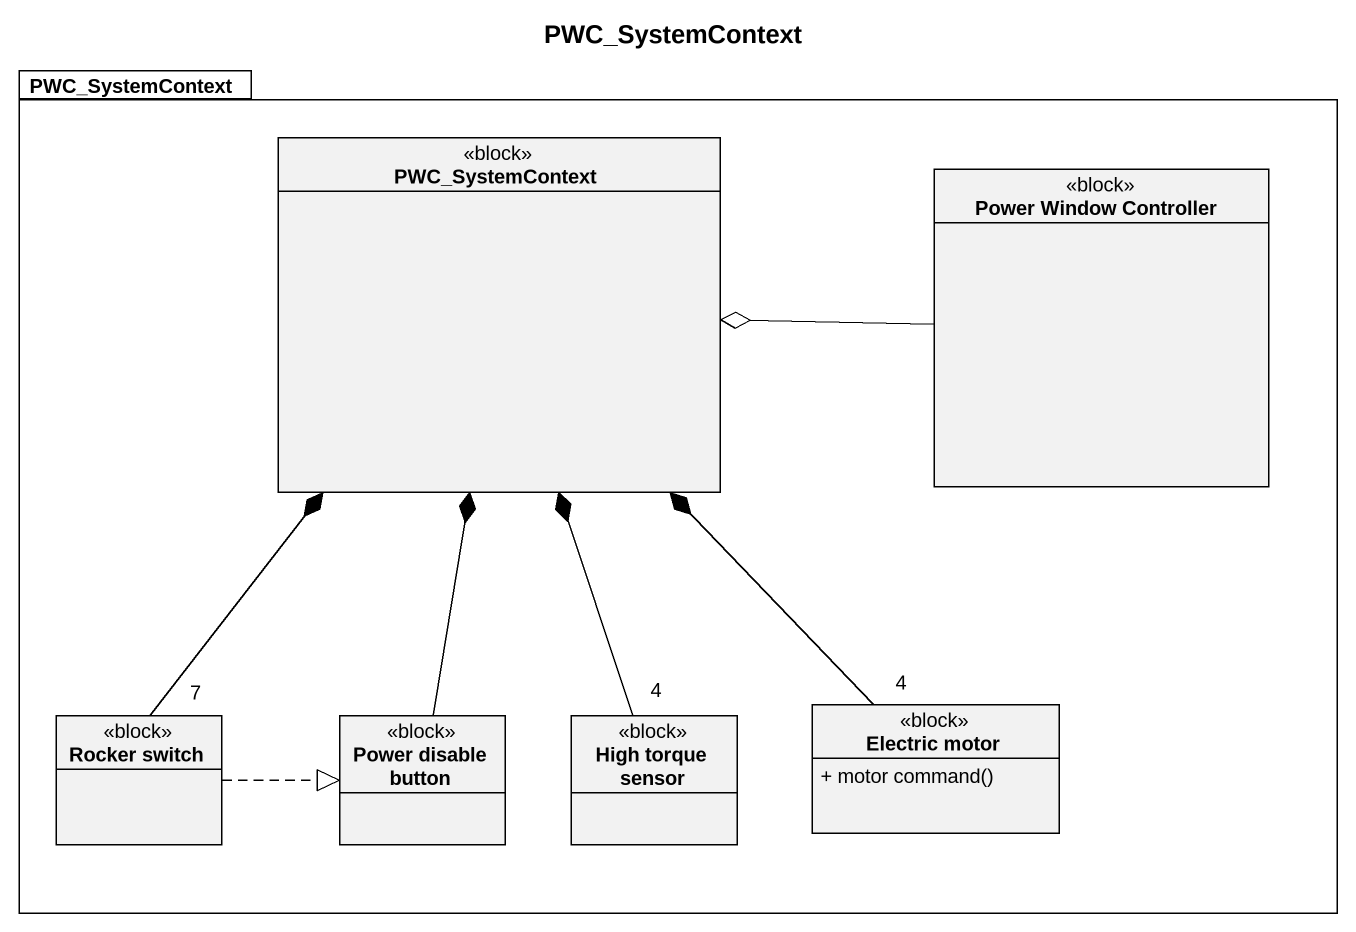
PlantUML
@startuml
title PWC_SystemContext
hide circle
hide empty members
skinparam classAttributeIconSize 0
package PWC_SystemContext {
  class "PWC_SystemContext" as PWC_SystemContext_2 <<block>>
  class "Power Window Controller" as Power_Window_Controller <<block>>
  class "Rocker switch" as Rocker_switch <<block>>
  class "Power disable button" as Power_disable_button <<block>>
  class "High torque sensor" as High_torque_sensor <<block>>
  class "Electric motor" as Electric_motor <<block>> {
    + motor command()
  }
}
Power_Window_Controller -left-o PWC_SystemContext_2
Rocker_switch "7" -up-* PWC_SystemContext_2
Rocker_switch .right.|> Power_disable_button
Power_disable_button -up-* PWC_SystemContext_2
High_torque_sensor "4" -up-* PWC_SystemContext_2
Electric_motor "4" -up-* PWC_SystemContext_2
@enduml
